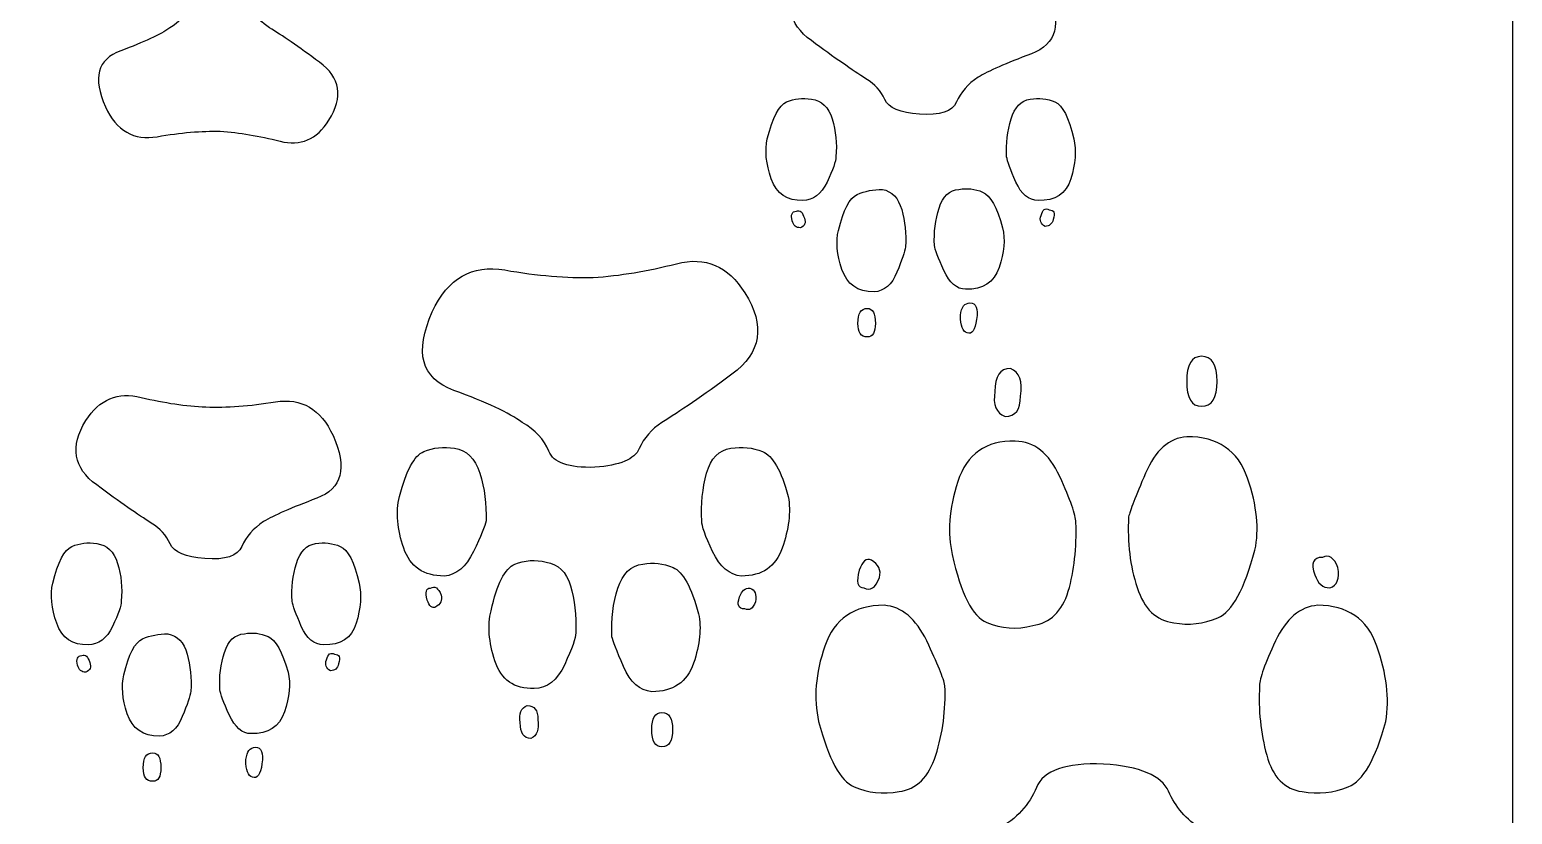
# Model space of a CAD drawing. Header units: centimetres. Extents: x -9.9 to 9.7, y -12.2 to 6.9.
# Drawn here: x 5.709 to 9.652, y -3.515 to -1.428 of the extents above; entities that cross this region are included whole.
import ezdxf

# ---------------------------------------------------------------- set-up
doc = ezdxf.new("R2010")
doc.units = ezdxf.units.CM
doc.header["$MEASUREMENT"] = 0
doc.layers.add('layer 1', color=7, linetype='Continuous')

msp = doc.modelspace()

# ---------------------------------------------------------------- linework, layer by layer
at = {"layer": 'layer 1', "color": 242}
for points, knots in [([(0.25774, -12.21967), (0.25774, -12.21967), (9.65174, -12.21967), (9.65174, -12.21967), (9.65174, -12.21967), (9.65174, -12.21967), (9.65174, 6.88145), (9.65174, 6.88145), (9.65174, 6.88145), (9.65174, 6.88145), (0.25774, 6.88145), (0.25774, 6.88145), (0.25774, 6.88145), (0.25774, 6.88145), (0.25774, -12.21967), (0.25774, -12.21967)], [0, 0, 0, 0, 0.2, 0.2, 0.2, 0.2, 0.4, 0.4, 0.4, 0.4, 0.6, 0.6, 0.6, 0.6, 1, 1, 1, 1]), ([(8.07527, -1.65276), (8.12982, -1.65675), (8.16275, -1.64577), (8.17373, -1.62016), (8.17373, -1.62016), (8.1847, -1.59454), (8.20399, -1.57259), (8.23127, -1.55429), (8.23127, -1.55429), (8.25855, -1.538), (8.30578, -1.51737), (8.37297, -1.49209), (8.37297, -1.49209), (8.44017, -1.46681), (8.4548, -1.41126), (8.41622, -1.32544), (8.41622, -1.32544), (8.38329, -1.25459), (8.3324, -1.22465), (8.2632, -1.23563), (8.2632, -1.23563), (8.19435, -1.24661), (8.13281, -1.25126), (8.07826, -1.24927), (8.07826, -1.24927), (8.0257, -1.24727), (7.96815, -1.23862), (7.90628, -1.22365), (7.90628, -1.22365), (7.84408, -1.20835), (7.79485, -1.22898), (7.75859, -1.28552), (7.75859, -1.28552), (7.71635, -1.35438), (7.72599, -1.41159), (7.78786, -1.45683), (7.78786, -1.45683), (7.8494, -1.50241), (7.89797, -1.53633), (7.93289, -1.55829), (7.93289, -1.55829), (7.95651, -1.57259), (7.97315, -1.59089), (7.98312, -1.61317), (7.98312, -1.61317), (7.99311, -1.63579), (8.02404, -1.64876), (8.07527, -1.65276)], [0, 0, 0, 0, 0.0769231, 0.0769231, 0.0769231, 0.0769231, 0.1538462, 0.1538462, 0.1538462, 0.1538462, 0.2307692, 0.2307692, 0.2307692, 0.2307692, 0.3076923, 0.3076923, 0.3076923, 0.3076923, 0.3846154, 0.3846154, 0.3846154, 0.3846154, 0.4615385, 0.4615385, 0.4615385, 0.4615385, 0.5384615, 0.5384615, 0.5384615, 0.5384615, 0.6153846, 0.6153846, 0.6153846, 0.6153846, 0.6923077, 0.6923077, 0.6923077, 0.6923077, 0.7692308, 0.7692308, 0.7692308, 0.7692308, 0.8461538, 0.8461538, 0.8461538, 0.8461538, 1, 1, 1, 1]), ([(6.21948, -1.33743), (6.26722, -1.34073), (6.29515, -1.35275), (6.30415, -1.37287), (6.30415, -1.37287), (6.31286, -1.39328), (6.32728, -1.4098), (6.3471, -1.42272), (6.3471, -1.42272), (6.38013, -1.44253), (6.42427, -1.47316), (6.48013, -1.5143), (6.48013, -1.5143), (6.53568, -1.55514), (6.54408, -1.60679), (6.50475, -1.66895), (6.50475, -1.66895), (6.47291, -1.72), (6.42968, -1.73862), (6.37503, -1.7245), (6.37503, -1.7245), (6.32007, -1.71039), (6.26722, -1.70168), (6.21617, -1.69808), (6.21617, -1.69808), (6.16693, -1.69688), (6.11107, -1.70168), (6.04861, -1.71249), (6.04861, -1.71249), (5.98615, -1.7233), (5.94021, -1.69688), (5.91078, -1.63292), (5.91078, -1.63292), (5.87624, -1.55604), (5.88976, -1.5065), (5.95161, -1.48367), (5.95161, -1.48367), (6.01348, -1.46115), (6.05671, -1.44073), (6.08164, -1.42272), (6.08164, -1.42272), (6.10626, -1.4086), (6.12308, -1.39028), (6.13209, -1.36806), (6.13209, -1.36806), (6.1411, -1.34584), (6.17023, -1.33563), (6.21948, -1.33743)], [0, 0, 0, 0, 0.0769231, 0.0769231, 0.0769231, 0.0769231, 0.1538462, 0.1538462, 0.1538462, 0.1538462, 0.2307692, 0.2307692, 0.2307692, 0.2307692, 0.3076923, 0.3076923, 0.3076923, 0.3076923, 0.3846154, 0.3846154, 0.3846154, 0.3846154, 0.4615385, 0.4615385, 0.4615385, 0.4615385, 0.5384615, 0.5384615, 0.5384615, 0.5384615, 0.6153846, 0.6153846, 0.6153846, 0.6153846, 0.6923077, 0.6923077, 0.6923077, 0.6923077, 0.7692308, 0.7692308, 0.7692308, 0.7692308, 0.8461538, 0.8461538, 0.8461538, 0.8461538, 1, 1, 1, 1]), ([(7.76524, -1.88194), (7.79252, -1.88194), (7.81414, -1.86565), (7.82978, -1.83305), (7.82978, -1.83305), (7.84541, -1.80045), (7.85306, -1.77816), (7.85306, -1.76585), (7.85306, -1.76585), (7.85639, -1.73059), (7.85306, -1.69733), (7.84342, -1.6654), (7.84342, -1.6654), (7.83344, -1.63346), (7.81514, -1.61616), (7.78786, -1.61284), (7.78786, -1.61284), (7.76392, -1.60885), (7.74197, -1.61151), (7.722, -1.62016), (7.722, -1.62016), (7.70204, -1.6288), (7.68508, -1.6614), (7.67077, -1.71795), (7.67077, -1.71795), (7.66379, -1.74922), (7.66712, -1.78481), (7.68142, -1.82473), (7.68142, -1.82473), (7.69573, -1.86464), (7.72366, -1.88361), (7.76524, -1.88194)], [0, 0, 0, 0, 0.1111111, 0.1111111, 0.1111111, 0.1111111, 0.2222222, 0.2222222, 0.2222222, 0.2222222, 0.3333333, 0.3333333, 0.3333333, 0.3333333, 0.4444444, 0.4444444, 0.4444444, 0.4444444, 0.5555556, 0.5555556, 0.5555556, 0.5555556, 0.6666667, 0.6666667, 0.6666667, 0.6666667, 0.7777778, 0.7777778, 0.7777778, 0.7777778, 1, 1, 1, 1]), ([(8.39094, -1.88194), (8.43651, -1.88361), (8.46545, -1.86464), (8.47776, -1.82473), (8.47776, -1.82473), (8.49006, -1.78481), (8.49272, -1.74922), (8.48541, -1.71795), (8.48541, -1.71795), (8.47243, -1.6614), (8.45581, -1.6288), (8.43551, -1.62016), (8.43551, -1.62016), (8.41489, -1.61151), (8.39293, -1.60885), (8.36965, -1.61284), (8.36965, -1.61284), (8.3457, -1.61616), (8.32873, -1.63346), (8.31875, -1.6654), (8.31875, -1.6654), (8.30911, -1.69733), (8.30511, -1.73059), (8.30711, -1.76585), (8.30711, -1.76585), (8.30911, -1.77816), (8.31743, -1.80045), (8.33172, -1.83305), (8.33172, -1.83305), (8.34603, -1.86565), (8.36566, -1.88194), (8.39094, -1.88194)], [0, 0, 0, 0, 0.1111111, 0.1111111, 0.1111111, 0.1111111, 0.2222222, 0.2222222, 0.2222222, 0.2222222, 0.3333333, 0.3333333, 0.3333333, 0.3333333, 0.4444444, 0.4444444, 0.4444444, 0.4444444, 0.5555556, 0.5555556, 0.5555556, 0.5555556, 0.6666667, 0.6666667, 0.6666667, 0.6666667, 0.7777778, 0.7777778, 0.7777778, 0.7777778, 1, 1, 1, 1]), ([(7.95452, -2.12543), (7.98179, -2.12344), (8.00209, -2.10614), (8.01539, -2.07321), (8.01539, -2.07321), (8.0287, -2.04061), (8.03634, -2.01799), (8.03834, -2.00568), (8.03834, -2.00568), (8.04034, -1.97042), (8.03667, -1.93749), (8.02803, -1.90656), (8.02803, -1.90656), (8.01938, -1.87562), (8.00209, -1.85766), (7.9768, -1.85267), (7.9768, -1.85267), (7.95285, -1.85267), (7.93057, -1.857), (7.90994, -1.86631), (7.90994, -1.86631), (7.88966, -1.87529), (7.87302, -1.90722), (7.86005, -1.96177), (7.86005, -1.96177), (7.85273, -1.99105), (7.85572, -2.02564), (7.86903, -2.06555), (7.86903, -2.06555), (7.88233, -2.10547), (7.91094, -2.12543), (7.95452, -2.12543)], [0, 0, 0, 0, 0.1111111, 0.1111111, 0.1111111, 0.1111111, 0.2222222, 0.2222222, 0.2222222, 0.2222222, 0.3333333, 0.3333333, 0.3333333, 0.3333333, 0.4444444, 0.4444444, 0.4444444, 0.4444444, 0.5555556, 0.5555556, 0.5555556, 0.5555556, 0.6666667, 0.6666667, 0.6666667, 0.6666667, 0.7777778, 0.7777778, 0.7777778, 0.7777778, 1, 1, 1, 1]), ([(8.19801, -2.11844), (8.24358, -2.11978), (8.27319, -2.10048), (8.28682, -2.06057), (8.28682, -2.06057), (8.30046, -2.02065), (8.30379, -1.98539), (8.29647, -1.95479), (8.29647, -1.95479), (8.2815, -1.90023), (8.26387, -1.86864), (8.24324, -1.85999), (8.24324, -1.85999), (8.22296, -1.85101), (8.202, -1.84868), (8.18038, -1.85267), (8.18038, -1.85267), (8.1551, -1.85467), (8.13747, -1.87097), (8.12749, -1.90223), (8.12749, -1.90223), (8.11751, -1.9335), (8.11318, -1.96643), (8.11518, -2.00169), (8.11518, -2.00169), (8.11652, -2.01267), (8.12482, -2.03495), (8.14013, -2.06855), (8.14013, -2.06855), (8.15543, -2.10182), (8.17472, -2.11844), (8.19801, -2.11844)], [0, 0, 0, 0, 0.1111111, 0.1111111, 0.1111111, 0.1111111, 0.2222222, 0.2222222, 0.2222222, 0.2222222, 0.3333333, 0.3333333, 0.3333333, 0.3333333, 0.4444444, 0.4444444, 0.4444444, 0.4444444, 0.5555556, 0.5555556, 0.5555556, 0.5555556, 0.6666667, 0.6666667, 0.6666667, 0.6666667, 0.7777778, 0.7777778, 0.7777778, 0.7777778, 1, 1, 1, 1]), ([(7.75859, -1.95479), (7.77023, -1.95046), (7.77389, -1.94182), (7.76924, -1.92951), (7.76924, -1.92951), (7.76458, -1.91321), (7.7576, -1.90722), (7.74795, -1.91088), (7.74795, -1.91088), (7.73631, -1.91088), (7.73264, -1.91953), (7.73697, -1.9365), (7.73697, -1.9365), (7.7403, -1.9488), (7.74761, -1.95479), (7.75859, -1.95479)], [0, 0, 0, 0, 0.2, 0.2, 0.2, 0.2, 0.4, 0.4, 0.4, 0.4, 0.6, 0.6, 0.6, 0.6, 1, 1, 1, 1]), ([(8.40957, -1.95113), (8.42055, -1.95113), (8.42786, -1.94481), (8.43085, -1.9325), (8.43085, -1.9325), (8.43684, -1.91554), (8.43318, -1.90722), (8.42021, -1.90722), (8.42021, -1.90722), (8.4099, -1.90124), (8.40258, -1.90622), (8.39892, -1.92186), (8.39892, -1.92186), (8.39359, -1.93483), (8.39726, -1.94447), (8.40957, -1.95113)], [0, 0, 0, 0, 0.2, 0.2, 0.2, 0.2, 0.4, 0.4, 0.4, 0.4, 0.6, 0.6, 0.6, 0.6, 1, 1, 1, 1]), ([(7.2119, -2.59197), (7.2787, -2.58734), (7.31778, -2.57054), (7.33039, -2.54238), (7.33039, -2.54238), (7.34257, -2.51381), (7.36274, -2.4907), (7.39047, -2.47263), (7.39047, -2.47263), (7.43669, -2.4449), (7.49845, -2.40204), (7.57661, -2.34448), (7.57661, -2.34448), (7.65434, -2.28733), (7.66611, -2.21506), (7.61107, -2.12809), (7.61107, -2.12809), (7.56653, -2.05666), (7.50602, -2.0306), (7.42955, -2.05036), (7.42955, -2.05036), (7.35265, -2.0701), (7.2787, -2.08228), (7.20728, -2.08733), (7.20728, -2.08733), (7.13837, -2.08901), (7.06021, -2.08228), (6.97282, -2.06716), (6.97282, -2.06716), (6.88542, -2.05203), (6.82113, -2.08901), (6.77995, -2.17851), (6.77995, -2.17851), (6.73163, -2.28607), (6.75054, -2.35541), (6.83709, -2.38733), (6.83709, -2.38733), (6.92366, -2.41885), (6.98416, -2.44742), (7.01903, -2.47263), (7.01903, -2.47263), (7.05349, -2.49238), (7.07702, -2.51801), (7.08962, -2.54911), (7.08962, -2.54911), (7.10223, -2.5802), (7.14299, -2.59449), (7.2119, -2.59197)], [0, 0, 0, 0, 0.0769231, 0.0769231, 0.0769231, 0.0769231, 0.1538462, 0.1538462, 0.1538462, 0.1538462, 0.2307692, 0.2307692, 0.2307692, 0.2307692, 0.3076923, 0.3076923, 0.3076923, 0.3076923, 0.3846154, 0.3846154, 0.3846154, 0.3846154, 0.4615385, 0.4615385, 0.4615385, 0.4615385, 0.5384615, 0.5384615, 0.5384615, 0.5384615, 0.6153846, 0.6153846, 0.6153846, 0.6153846, 0.6923077, 0.6923077, 0.6923077, 0.6923077, 0.7692308, 0.7692308, 0.7692308, 0.7692308, 0.8461538, 0.8461538, 0.8461538, 0.8461538, 1, 1, 1, 1]), ([(8.202, -2.23454), (8.21497, -2.23919), (8.22329, -2.22722), (8.22728, -2.19862), (8.22728, -2.19862), (8.23194, -2.16934), (8.22595, -2.15471), (8.20965, -2.15471), (8.20965, -2.15471), (8.19534, -2.15471), (8.18703, -2.16568), (8.18437, -2.18764), (8.18437, -2.18764), (8.18437, -2.21557), (8.19036, -2.23121), (8.202, -2.23454)], [0, 0, 0, 0, 0.2, 0.2, 0.2, 0.2, 0.4, 0.4, 0.4, 0.4, 0.6, 0.6, 0.6, 0.6, 1, 1, 1, 1]), ([(7.93689, -2.24518), (7.95119, -2.24518), (7.95818, -2.2332), (7.95818, -2.20926), (7.95818, -2.20926), (7.95818, -2.18264), (7.95119, -2.16934), (7.93689, -2.16934), (7.93689, -2.16934), (7.91992, -2.16934), (7.91161, -2.18264), (7.91161, -2.20926), (7.91161, -2.20926), (7.91161, -2.2332), (7.91992, -2.24518), (7.93689, -2.24518)], [0, 0, 0, 0, 0.2, 0.2, 0.2, 0.2, 0.4, 0.4, 0.4, 0.4, 0.6, 0.6, 0.6, 0.6, 1, 1, 1, 1]), ([(8.82518, -2.29673), (8.85276, -2.29673), (8.86686, -2.3188), (8.86686, -2.36353), (8.86686, -2.36353), (8.86686, -2.40766), (8.85276, -2.42973), (8.82518, -2.42973), (8.82518, -2.42973), (8.79882, -2.42973), (8.78596, -2.40766), (8.78596, -2.36353), (8.78596, -2.36353), (8.78596, -2.3188), (8.79882, -2.29673), (8.82518, -2.29673)], [0, 0, 0, 0, 0.2, 0.2, 0.2, 0.2, 0.4, 0.4, 0.4, 0.4, 0.6, 0.6, 0.6, 0.6, 1, 1, 1, 1]), ([(8.31713, -2.32921), (8.34103, -2.33902), (8.35021, -2.36353), (8.34409, -2.40276), (8.34409, -2.40276), (8.34409, -2.43891), (8.33061, -2.45668), (8.30303, -2.45668), (8.30303, -2.45668), (8.27913, -2.44811), (8.26993, -2.42604), (8.27606, -2.3905), (8.27606, -2.3905), (8.27606, -2.34943), (8.28954, -2.32921), (8.31713, -2.32921)], [0, 0, 0, 0, 0.2, 0.2, 0.2, 0.2, 0.4, 0.4, 0.4, 0.4, 0.6, 0.6, 0.6, 0.6, 1, 1, 1, 1]), ([(6.17513, -2.83506), (6.22968, -2.83905), (6.26261, -2.82807), (6.27359, -2.80246), (6.27359, -2.80246), (6.28457, -2.77685), (6.30386, -2.75489), (6.33114, -2.7366), (6.33114, -2.7366), (6.35841, -2.7203), (6.40565, -2.69968), (6.47284, -2.6744), (6.47284, -2.6744), (6.54003, -2.64911), (6.55467, -2.59357), (6.51608, -2.50775), (6.51608, -2.50775), (6.48315, -2.4369), (6.43226, -2.40695), (6.36307, -2.41793), (6.36307, -2.41793), (6.29421, -2.42891), (6.23267, -2.43356), (6.17813, -2.43157), (6.17813, -2.43157), (6.12557, -2.42958), (6.06802, -2.42093), (6.00615, -2.40596), (6.00615, -2.40596), (5.94394, -2.39066), (5.89472, -2.41128), (5.85846, -2.46783), (5.85846, -2.46783), (5.81621, -2.53668), (5.82586, -2.5939), (5.88773, -2.63914), (5.88773, -2.63914), (5.94927, -2.68471), (5.99784, -2.71864), (6.03276, -2.74059), (6.03276, -2.74059), (6.05637, -2.75489), (6.07301, -2.77319), (6.08299, -2.79548), (6.08299, -2.79548), (6.09297, -2.8181), (6.1239, -2.83107), (6.17513, -2.83506)], [0, 0, 0, 0, 0.0769231, 0.0769231, 0.0769231, 0.0769231, 0.1538462, 0.1538462, 0.1538462, 0.1538462, 0.2307692, 0.2307692, 0.2307692, 0.2307692, 0.3076923, 0.3076923, 0.3076923, 0.3076923, 0.3846154, 0.3846154, 0.3846154, 0.3846154, 0.4615385, 0.4615385, 0.4615385, 0.4615385, 0.5384615, 0.5384615, 0.5384615, 0.5384615, 0.6153846, 0.6153846, 0.6153846, 0.6153846, 0.6923077, 0.6923077, 0.6923077, 0.6923077, 0.7692308, 0.7692308, 0.7692308, 0.7692308, 0.8461538, 0.8461538, 0.8461538, 0.8461538, 1, 1, 1, 1]), ([(8.32999, -2.52288), (8.38025, -2.52288), (8.41947, -2.55413), (8.44828, -2.61664), (8.44828, -2.61664), (8.47708, -2.67854), (8.49118, -2.7196), (8.49118, -2.7386), (8.49118, -2.7386), (8.49362, -2.80662), (8.48689, -2.86791), (8.47095, -2.92184), (8.47095, -2.92184), (8.4544, -2.97577), (8.42314, -3.0058), (8.37657, -3.01316), (8.37657, -3.01316), (8.33368, -3.02418), (8.29261, -3.02112), (8.25462, -3.00519), (8.25462, -3.00519), (8.21601, -2.98926), (8.18536, -2.92859), (8.16268, -2.8244), (8.16268, -2.8244), (8.14859, -2.76863), (8.15349, -2.70367), (8.17739, -2.63012), (8.17739, -2.63012), (8.20129, -2.55658), (8.25216, -2.52043), (8.32999, -2.52288)], [0, 0, 0, 0, 0.1111111, 0.1111111, 0.1111111, 0.1111111, 0.2222222, 0.2222222, 0.2222222, 0.2222222, 0.3333333, 0.3333333, 0.3333333, 0.3333333, 0.4444444, 0.4444444, 0.4444444, 0.4444444, 0.5555556, 0.5555556, 0.5555556, 0.5555556, 0.6666667, 0.6666667, 0.6666667, 0.6666667, 0.7777778, 0.7777778, 0.7777778, 0.7777778, 1, 1, 1, 1]), ([(8.78596, -2.51062), (8.86869, -2.51062), (8.922, -2.54739), (8.94775, -2.62093), (8.94775, -2.62093), (8.97287, -2.69448), (8.979, -2.75821), (8.96736, -2.81214), (8.96736, -2.81214), (8.93978, -2.91633), (8.90669, -2.97639), (8.86869, -2.99232), (8.86869, -2.99232), (8.83008, -3.00887), (8.79147, -3.01316), (8.75164, -3.0058), (8.75164, -3.0058), (8.70506, -3.00029), (8.67258, -2.96842), (8.65419, -2.91204), (8.65419, -2.91204), (8.63519, -2.85504), (8.62784, -2.79253), (8.63152, -2.72389), (8.63152, -2.72389), (8.63519, -2.70857), (8.6499, -2.66996), (8.67626, -2.60806), (8.67626, -2.60806), (8.70261, -2.54678), (8.73938, -2.5143), (8.78596, -2.51062)], [0, 0, 0, 0, 0.1111111, 0.1111111, 0.1111111, 0.1111111, 0.2222222, 0.2222222, 0.2222222, 0.2222222, 0.3333333, 0.3333333, 0.3333333, 0.3333333, 0.4444444, 0.4444444, 0.4444444, 0.4444444, 0.5555556, 0.5555556, 0.5555556, 0.5555556, 0.6666667, 0.6666667, 0.6666667, 0.6666667, 0.7777778, 0.7777778, 0.7777778, 0.7777778, 1, 1, 1, 1]), ([(6.81189, -2.88146), (6.84424, -2.87894), (6.86987, -2.85709), (6.88962, -2.81634), (6.88962, -2.81634), (6.90937, -2.77516), (6.92029, -2.74785), (6.92281, -2.73482), (6.92281, -2.73482), (6.92449, -2.69071), (6.91904, -2.64827), (6.906, -2.60793), (6.906, -2.60793), (6.8934, -2.56802), (6.87113, -2.54574), (6.83919, -2.54154), (6.83919, -2.54154), (6.80937, -2.5365), (6.78247, -2.53944), (6.75726, -2.55036), (6.75726, -2.55036), (6.73206, -2.56087), (6.71063, -2.60079), (6.69255, -2.6697), (6.69255, -2.6697), (6.68289, -2.71129), (6.68667, -2.75709), (6.7039, -2.8071), (6.7039, -2.8071), (6.72112, -2.85668), (6.75684, -2.88146), (6.81189, -2.88146)], [0, 0, 0, 0, 0.1111111, 0.1111111, 0.1111111, 0.1111111, 0.2222222, 0.2222222, 0.2222222, 0.2222222, 0.3333333, 0.3333333, 0.3333333, 0.3333333, 0.4444444, 0.4444444, 0.4444444, 0.4444444, 0.5555556, 0.5555556, 0.5555556, 0.5555556, 0.6666667, 0.6666667, 0.6666667, 0.6666667, 0.7777778, 0.7777778, 0.7777778, 0.7777778, 1, 1, 1, 1]), ([(7.60224, -2.88146), (7.65645, -2.88146), (7.69257, -2.85668), (7.71023, -2.8071), (7.71023, -2.8071), (7.72787, -2.75709), (7.73333, -2.71129), (7.72661, -2.6697), (7.72661, -2.6697), (7.7077, -2.60079), (7.68502, -2.56087), (7.65812, -2.55036), (7.65812, -2.55036), (7.63165, -2.53944), (7.6035, -2.5365), (7.57409, -2.54154), (7.57409, -2.54154), (7.54215, -2.54574), (7.5203, -2.56802), (7.50938, -2.60793), (7.50938, -2.60793), (7.49845, -2.64827), (7.49383, -2.69071), (7.49635, -2.73482), (7.49635, -2.73482), (7.49635, -2.74785), (7.50602, -2.77516), (7.52535, -2.81634), (7.52535, -2.81634), (7.54468, -2.85709), (7.57031, -2.87894), (7.60224, -2.88146)], [0, 0, 0, 0, 0.1111111, 0.1111111, 0.1111111, 0.1111111, 0.2222222, 0.2222222, 0.2222222, 0.2222222, 0.3333333, 0.3333333, 0.3333333, 0.3333333, 0.4444444, 0.4444444, 0.4444444, 0.4444444, 0.5555556, 0.5555556, 0.5555556, 0.5555556, 0.6666667, 0.6666667, 0.6666667, 0.6666667, 0.7777778, 0.7777778, 0.7777778, 0.7777778, 1, 1, 1, 1]), ([(5.86512, -3.06425), (5.89239, -3.06425), (5.91401, -3.04795), (5.92965, -3.01535), (5.92965, -3.01535), (5.94528, -2.98276), (5.95293, -2.96047), (5.95293, -2.94816), (5.95293, -2.94816), (5.95626, -2.9129), (5.95293, -2.87964), (5.94328, -2.8477), (5.94328, -2.8477), (5.9333, -2.81577), (5.91501, -2.79847), (5.88773, -2.79514), (5.88773, -2.79514), (5.86378, -2.79116), (5.84183, -2.79382), (5.82187, -2.80246), (5.82187, -2.80246), (5.80191, -2.81111), (5.78494, -2.84371), (5.77065, -2.90026), (5.77065, -2.90026), (5.76366, -2.93152), (5.76698, -2.96712), (5.78129, -3.00704), (5.78129, -3.00704), (5.79559, -3.04695), (5.82354, -3.06591), (5.86512, -3.06425)], [0, 0, 0, 0, 0.1111111, 0.1111111, 0.1111111, 0.1111111, 0.2222222, 0.2222222, 0.2222222, 0.2222222, 0.3333333, 0.3333333, 0.3333333, 0.3333333, 0.4444444, 0.4444444, 0.4444444, 0.4444444, 0.5555556, 0.5555556, 0.5555556, 0.5555556, 0.6666667, 0.6666667, 0.6666667, 0.6666667, 0.7777778, 0.7777778, 0.7777778, 0.7777778, 1, 1, 1, 1]), ([(6.49081, -3.06425), (6.53637, -3.06591), (6.56531, -3.04695), (6.57762, -3.00704), (6.57762, -3.00704), (6.58993, -2.96712), (6.59259, -2.93152), (6.58527, -2.90026), (6.58527, -2.90026), (6.5723, -2.84371), (6.55567, -2.81111), (6.53538, -2.80246), (6.53538, -2.80246), (6.51475, -2.79382), (6.4928, -2.79116), (6.46952, -2.79514), (6.46952, -2.79514), (6.44556, -2.79847), (6.4286, -2.81577), (6.41862, -2.8477), (6.41862, -2.8477), (6.40897, -2.87964), (6.40499, -2.9129), (6.40698, -2.94816), (6.40698, -2.94816), (6.40897, -2.96047), (6.41729, -2.98276), (6.4316, -3.01535), (6.4316, -3.01535), (6.44589, -3.04795), (6.46552, -3.06425), (6.49081, -3.06425)], [0, 0, 0, 0, 0.1111111, 0.1111111, 0.1111111, 0.1111111, 0.2222222, 0.2222222, 0.2222222, 0.2222222, 0.3333333, 0.3333333, 0.3333333, 0.3333333, 0.4444444, 0.4444444, 0.4444444, 0.4444444, 0.5555556, 0.5555556, 0.5555556, 0.5555556, 0.6666667, 0.6666667, 0.6666667, 0.6666667, 0.7777778, 0.7777778, 0.7777778, 0.7777778, 1, 1, 1, 1]), ([(7.05097, -3.18063), (7.08542, -3.18063), (7.11232, -3.15921), (7.13206, -3.11635), (7.13206, -3.11635), (7.15181, -3.07391), (7.16147, -3.04576), (7.16147, -3.03273), (7.16147, -3.03273), (7.16315, -2.98609), (7.15853, -2.94407), (7.14761, -2.90709), (7.14761, -2.90709), (7.13627, -2.87012), (7.11484, -2.84953), (7.0829, -2.84449), (7.0829, -2.84449), (7.05349, -2.83693), (7.02534, -2.83903), (6.99929, -2.84995), (6.99929, -2.84995), (6.97282, -2.86088), (6.95181, -2.90247), (6.93626, -2.9739), (6.93626, -2.9739), (6.92659, -3.01214), (6.92996, -3.05668), (6.94634, -3.1071), (6.94634, -3.1071), (6.96273, -3.15752), (6.9976, -3.18231), (7.05097, -3.18063)], [0, 0, 0, 0, 0.1111111, 0.1111111, 0.1111111, 0.1111111, 0.2222222, 0.2222222, 0.2222222, 0.2222222, 0.3333333, 0.3333333, 0.3333333, 0.3333333, 0.4444444, 0.4444444, 0.4444444, 0.4444444, 0.5555556, 0.5555556, 0.5555556, 0.5555556, 0.6666667, 0.6666667, 0.6666667, 0.6666667, 0.7777778, 0.7777778, 0.7777778, 0.7777778, 1, 1, 1, 1]), ([(7.94758, -2.83911), (7.96657, -2.85014), (7.97393, -2.86546), (7.96902, -2.88568), (7.96902, -2.88568), (7.958, -2.91326), (7.94451, -2.92246), (7.92735, -2.91265), (7.92735, -2.91265), (7.9108, -2.91265), (7.90651, -2.89733), (7.91509, -2.86608), (7.91509, -2.86608), (7.92368, -2.84217), (7.93409, -2.83298), (7.94758, -2.83911)], [0, 0, 0, 0, 0.2, 0.2, 0.2, 0.2, 0.4, 0.4, 0.4, 0.4, 0.6, 0.6, 0.6, 0.6, 1, 1, 1, 1]), ([(9.14693, -2.83176), (9.16347, -2.82379), (9.17757, -2.83236), (9.18799, -2.85872), (9.18799, -2.85872), (9.19289, -2.88874), (9.18554, -2.90652), (9.16653, -2.91265), (9.16653, -2.91265), (9.14754, -2.91265), (9.13405, -2.90162), (9.1267, -2.87833), (9.1267, -2.87833), (9.11506, -2.84769), (9.12179, -2.83176), (9.14693, -2.83176)], [0, 0, 0, 0, 0.2, 0.2, 0.2, 0.2, 0.4, 0.4, 0.4, 0.4, 0.6, 0.6, 0.6, 0.6, 1, 1, 1, 1]), ([(7.36358, -3.18903), (7.4203, -3.18903), (7.45686, -3.16383), (7.47451, -3.1134), (7.47451, -3.1134), (7.49173, -3.06298), (7.49594, -3.01928), (7.48795, -2.98231), (7.48795, -2.98231), (7.46904, -2.91088), (7.44635, -2.8697), (7.4203, -2.85878), (7.4203, -2.85878), (7.39383, -2.84743), (7.36736, -2.84449), (7.34005, -2.84953), (7.34005, -2.84953), (7.30812, -2.85331), (7.28584, -2.87516), (7.27324, -2.91382), (7.27324, -2.91382), (7.26021, -2.9529), (7.25517, -2.99575), (7.25769, -3.04281), (7.25769, -3.04281), (7.26021, -3.05331), (7.2703, -3.07979), (7.28836, -3.12222), (7.28836, -3.12222), (7.30644, -3.16424), (7.33165, -3.18651), (7.36358, -3.18903)], [0, 0, 0, 0, 0.1111111, 0.1111111, 0.1111111, 0.1111111, 0.2222222, 0.2222222, 0.2222222, 0.2222222, 0.3333333, 0.3333333, 0.3333333, 0.3333333, 0.4444444, 0.4444444, 0.4444444, 0.4444444, 0.5555556, 0.5555556, 0.5555556, 0.5555556, 0.6666667, 0.6666667, 0.6666667, 0.6666667, 0.7777778, 0.7777778, 0.7777778, 0.7777778, 1, 1, 1, 1]), ([(6.78878, -2.96382), (6.8018, -2.95625), (6.80684, -2.94575), (6.80348, -2.93189), (6.80348, -2.93189), (6.79592, -2.91298), (6.78668, -2.90667), (6.77491, -2.9134), (6.77491, -2.9134), (6.76356, -2.9134), (6.76063, -2.9239), (6.76651, -2.94533), (6.76651, -2.94533), (6.77239, -2.96172), (6.77954, -2.96802), (6.78878, -2.96382)], [0, 0, 0, 0, 0.2, 0.2, 0.2, 0.2, 0.4, 0.4, 0.4, 0.4, 0.6, 0.6, 0.6, 0.6, 1, 1, 1, 1]), ([(7.61107, -2.96886), (7.62241, -2.97433), (7.63207, -2.96844), (7.63922, -2.95037), (7.63922, -2.95037), (7.64258, -2.92979), (7.63754, -2.9176), (7.62451, -2.9134), (7.62451, -2.9134), (7.61149, -2.9134), (7.60224, -2.92096), (7.5972, -2.93693), (7.5972, -2.93693), (7.58921, -2.95794), (7.59383, -2.96886), (7.61107, -2.96886)], [0, 0, 0, 0, 0.2, 0.2, 0.2, 0.2, 0.4, 0.4, 0.4, 0.4, 0.6, 0.6, 0.6, 0.6, 1, 1, 1, 1]), ([(7.98128, -2.95922), (8.02847, -2.96291), (8.06585, -2.99477), (8.09466, -3.05422), (8.09466, -3.05422), (8.12347, -3.11428), (8.1394, -3.15411), (8.14307, -3.17311), (8.14307, -3.17311), (8.14553, -3.23746), (8.13756, -3.29936), (8.11856, -3.35819), (8.11856, -3.35819), (8.10017, -3.41641), (8.06769, -3.44889), (8.02111, -3.45502), (8.02111, -3.45502), (7.9776, -3.46237), (7.93838, -3.45809), (7.90161, -3.44215), (7.90161, -3.44215), (7.86484, -3.42683), (7.83358, -3.36861), (7.80723, -3.2681), (7.80723, -3.2681), (7.79313, -3.20743), (7.79865, -3.14063), (7.82378, -3.0677), (7.82378, -3.0677), (7.84891, -2.99539), (7.901, -2.95922), (7.98128, -2.95922)], [0, 0, 0, 0, 0.1111111, 0.1111111, 0.1111111, 0.1111111, 0.2222222, 0.2222222, 0.2222222, 0.2222222, 0.3333333, 0.3333333, 0.3333333, 0.3333333, 0.4444444, 0.4444444, 0.4444444, 0.4444444, 0.5555556, 0.5555556, 0.5555556, 0.5555556, 0.6666667, 0.6666667, 0.6666667, 0.6666667, 0.7777778, 0.7777778, 0.7777778, 0.7777778, 1, 1, 1, 1]), ([(9.13405, -2.95922), (9.21311, -2.95922), (9.26582, -2.99539), (9.29155, -3.0677), (9.29155, -3.0677), (9.3173, -3.14063), (9.32527, -3.20743), (9.31546, -3.2681), (9.31546, -3.2681), (9.28788, -3.36861), (9.25479, -3.42683), (9.21556, -3.44215), (9.21556, -3.44215), (9.17695, -3.45809), (9.13589, -3.46237), (9.093, -3.45502), (9.093, -3.45502), (9.04642, -3.44889), (9.01455, -3.41641), (8.99861, -3.35819), (8.99861, -3.35819), (8.98268, -3.29936), (8.97594, -3.23746), (8.97962, -3.17311), (8.97962, -3.17311), (8.97962, -3.15411), (8.99371, -3.11428), (9.0219, -3.05422), (9.0219, -3.05422), (9.0501, -2.99477), (9.08747, -2.96291), (9.13405, -2.95922)], [0, 0, 0, 0, 0.1111111, 0.1111111, 0.1111111, 0.1111111, 0.2222222, 0.2222222, 0.2222222, 0.2222222, 0.3333333, 0.3333333, 0.3333333, 0.3333333, 0.4444444, 0.4444444, 0.4444444, 0.4444444, 0.5555556, 0.5555556, 0.5555556, 0.5555556, 0.6666667, 0.6666667, 0.6666667, 0.6666667, 0.7777778, 0.7777778, 0.7777778, 0.7777778, 1, 1, 1, 1]), ([(6.05438, -3.30774), (6.08166, -3.30574), (6.10195, -3.28844), (6.11525, -3.25551), (6.11525, -3.25551), (6.12856, -3.22292), (6.13622, -3.20029), (6.13821, -3.18799), (6.13821, -3.18799), (6.1402, -3.15273), (6.13655, -3.1198), (6.1279, -3.08886), (6.1279, -3.08886), (6.11925, -3.05793), (6.10195, -3.03997), (6.07667, -3.03497), (6.07667, -3.03497), (6.05272, -3.03497), (6.03044, -3.0393), (6.00981, -3.04861), (6.00981, -3.04861), (5.98952, -3.0576), (5.97289, -3.08953), (5.95992, -3.14408), (5.95992, -3.14408), (5.95259, -3.17335), (5.95559, -3.20795), (5.9689, -3.24786), (5.9689, -3.24786), (5.9822, -3.28778), (6.01081, -3.30774), (6.05438, -3.30774)], [0, 0, 0, 0, 0.1111111, 0.1111111, 0.1111111, 0.1111111, 0.2222222, 0.2222222, 0.2222222, 0.2222222, 0.3333333, 0.3333333, 0.3333333, 0.3333333, 0.4444444, 0.4444444, 0.4444444, 0.4444444, 0.5555556, 0.5555556, 0.5555556, 0.5555556, 0.6666667, 0.6666667, 0.6666667, 0.6666667, 0.7777778, 0.7777778, 0.7777778, 0.7777778, 1, 1, 1, 1]), ([(6.29787, -3.30075), (6.34345, -3.30209), (6.37305, -3.28279), (6.38668, -3.24288), (6.38668, -3.24288), (6.40033, -3.20296), (6.40365, -3.1677), (6.39634, -3.1371), (6.39634, -3.1371), (6.38137, -3.08254), (6.36374, -3.05095), (6.34311, -3.0423), (6.34311, -3.0423), (6.32282, -3.03332), (6.30187, -3.03098), (6.28024, -3.03497), (6.28024, -3.03497), (6.25496, -3.03697), (6.23734, -3.05327), (6.22735, -3.08454), (6.22735, -3.08454), (6.21737, -3.11581), (6.21305, -3.14874), (6.21504, -3.184), (6.21504, -3.184), (6.21638, -3.19497), (6.2247, -3.21726), (6.24, -3.25085), (6.24, -3.25085), (6.2553, -3.28412), (6.27459, -3.30075), (6.29787, -3.30075)], [0, 0, 0, 0, 0.1111111, 0.1111111, 0.1111111, 0.1111111, 0.2222222, 0.2222222, 0.2222222, 0.2222222, 0.3333333, 0.3333333, 0.3333333, 0.3333333, 0.4444444, 0.4444444, 0.4444444, 0.4444444, 0.5555556, 0.5555556, 0.5555556, 0.5555556, 0.6666667, 0.6666667, 0.6666667, 0.6666667, 0.7777778, 0.7777778, 0.7777778, 0.7777778, 1, 1, 1, 1]), ([(5.85846, -3.1371), (5.8701, -3.13277), (5.87376, -3.12412), (5.8691, -3.11181), (5.8691, -3.11181), (5.86444, -3.09552), (5.85746, -3.08953), (5.84782, -3.09319), (5.84782, -3.09319), (5.83617, -3.09319), (5.83252, -3.10184), (5.83684, -3.1188), (5.83684, -3.1188), (5.84016, -3.13111), (5.84749, -3.1371), (5.85846, -3.1371)], [0, 0, 0, 0, 0.2, 0.2, 0.2, 0.2, 0.4, 0.4, 0.4, 0.4, 0.6, 0.6, 0.6, 0.6, 1, 1, 1, 1]), ([(6.50943, -3.13344), (6.52041, -3.13344), (6.52772, -3.12711), (6.53072, -3.11481), (6.53072, -3.11481), (6.5367, -3.09785), (6.53305, -3.08953), (6.52008, -3.08953), (6.52008, -3.08953), (6.50976, -3.08354), (6.50245, -3.08853), (6.49878, -3.10417), (6.49878, -3.10417), (6.49347, -3.11714), (6.49712, -3.12678), (6.50943, -3.13344)], [0, 0, 0, 0, 0.2, 0.2, 0.2, 0.2, 0.4, 0.4, 0.4, 0.4, 0.6, 0.6, 0.6, 0.6, 1, 1, 1, 1]), ([(7.04214, -3.3134), (7.05853, -3.30668), (7.06483, -3.28987), (7.06063, -3.26299), (7.06063, -3.26299), (7.06063, -3.23819), (7.05139, -3.22601), (7.03248, -3.22601), (7.03248, -3.22601), (7.01609, -3.23189), (7.00979, -3.24702), (7.01399, -3.27139), (7.01399, -3.27139), (7.01399, -3.29954), (7.02324, -3.3134), (7.04214, -3.3134)], [0, 0, 0, 0, 0.2, 0.2, 0.2, 0.2, 0.4, 0.4, 0.4, 0.4, 0.6, 0.6, 0.6, 0.6, 1, 1, 1, 1]), ([(7.39047, -3.33568), (7.40938, -3.33568), (7.41904, -3.32055), (7.41904, -3.28987), (7.41904, -3.28987), (7.41904, -3.25962), (7.40938, -3.2445), (7.39047, -3.2445), (7.39047, -3.2445), (7.37241, -3.2445), (7.36358, -3.25962), (7.36358, -3.28987), (7.36358, -3.28987), (7.36358, -3.32055), (7.37241, -3.33568), (7.39047, -3.33568)], [0, 0, 0, 0, 0.2, 0.2, 0.2, 0.2, 0.4, 0.4, 0.4, 0.4, 0.6, 0.6, 0.6, 0.6, 1, 1, 1, 1]), ([(6.30187, -3.41685), (6.31484, -3.4215), (6.32315, -3.40952), (6.32714, -3.38091), (6.32714, -3.38091), (6.3318, -3.35165), (6.32582, -3.33701), (6.30951, -3.33701), (6.30951, -3.33701), (6.29521, -3.33701), (6.2869, -3.34798), (6.28424, -3.36994), (6.28424, -3.36994), (6.28424, -3.39788), (6.29022, -3.41352), (6.30187, -3.41685)], [0, 0, 0, 0, 0.2, 0.2, 0.2, 0.2, 0.4, 0.4, 0.4, 0.4, 0.6, 0.6, 0.6, 0.6, 1, 1, 1, 1]), ([(6.03675, -3.42749), (6.05106, -3.42749), (6.05804, -3.41551), (6.05804, -3.39156), (6.05804, -3.39156), (6.05804, -3.36495), (6.05106, -3.35165), (6.03675, -3.35165), (6.03675, -3.35165), (6.01979, -3.35165), (6.01147, -3.36495), (6.01147, -3.39156), (6.01147, -3.39156), (6.01147, -3.41551), (6.01979, -3.42749), (6.03675, -3.42749)], [0, 0, 0, 0, 0.2, 0.2, 0.2, 0.2, 0.4, 0.4, 0.4, 0.4, 0.6, 0.6, 0.6, 0.6, 1, 1, 1, 1]), ([(8.56471, -3.38148), (8.66216, -3.38822), (8.71916, -3.41274), (8.73754, -3.4538), (8.73754, -3.4538), (8.75531, -3.49547), (8.78473, -3.52917), (8.82518, -3.55553), (8.82518, -3.55553), (8.89259, -3.59598), (8.98268, -3.65849), (9.09667, -3.74245), (9.09667, -3.74245), (9.21005, -3.8258), (9.22721, -3.93121), (9.14693, -4.05807), (9.14693, -4.05807), (9.08196, -4.16225), (8.99371, -4.20025), (8.88217, -4.17144), (8.88217, -4.17144), (8.77002, -4.14264), (8.66216, -4.12487), (8.55798, -4.11751), (8.55798, -4.11751), (8.45746, -4.11506), (8.34348, -4.12487), (8.21601, -4.14693), (8.21601, -4.14693), (8.08853, -4.169), (7.99476, -4.11506), (7.9347, -3.98453), (7.9347, -3.98453), (7.86423, -3.82764), (7.8918, -3.72652), (8.01805, -3.67994), (8.01805, -3.67994), (8.1443, -3.63397), (8.23255, -3.5923), (8.28342, -3.55553), (8.28342, -3.55553), (8.33368, -3.52673), (8.36799, -3.48934), (8.38638, -3.44399), (8.38638, -3.44399), (8.40476, -3.39864), (8.46421, -3.3778), (8.56471, -3.38148)], [0, 0, 0, 0, 0.0769231, 0.0769231, 0.0769231, 0.0769231, 0.1538462, 0.1538462, 0.1538462, 0.1538462, 0.2307692, 0.2307692, 0.2307692, 0.2307692, 0.3076923, 0.3076923, 0.3076923, 0.3076923, 0.3846154, 0.3846154, 0.3846154, 0.3846154, 0.4615385, 0.4615385, 0.4615385, 0.4615385, 0.5384615, 0.5384615, 0.5384615, 0.5384615, 0.6153846, 0.6153846, 0.6153846, 0.6153846, 0.6923077, 0.6923077, 0.6923077, 0.6923077, 0.7692308, 0.7692308, 0.7692308, 0.7692308, 0.8461538, 0.8461538, 0.8461538, 0.8461538, 1, 1, 1, 1])]:
    msp.add_open_spline(points, degree=3, knots=knots, dxfattribs=at)

doc.saveas('drawing.dxf')
